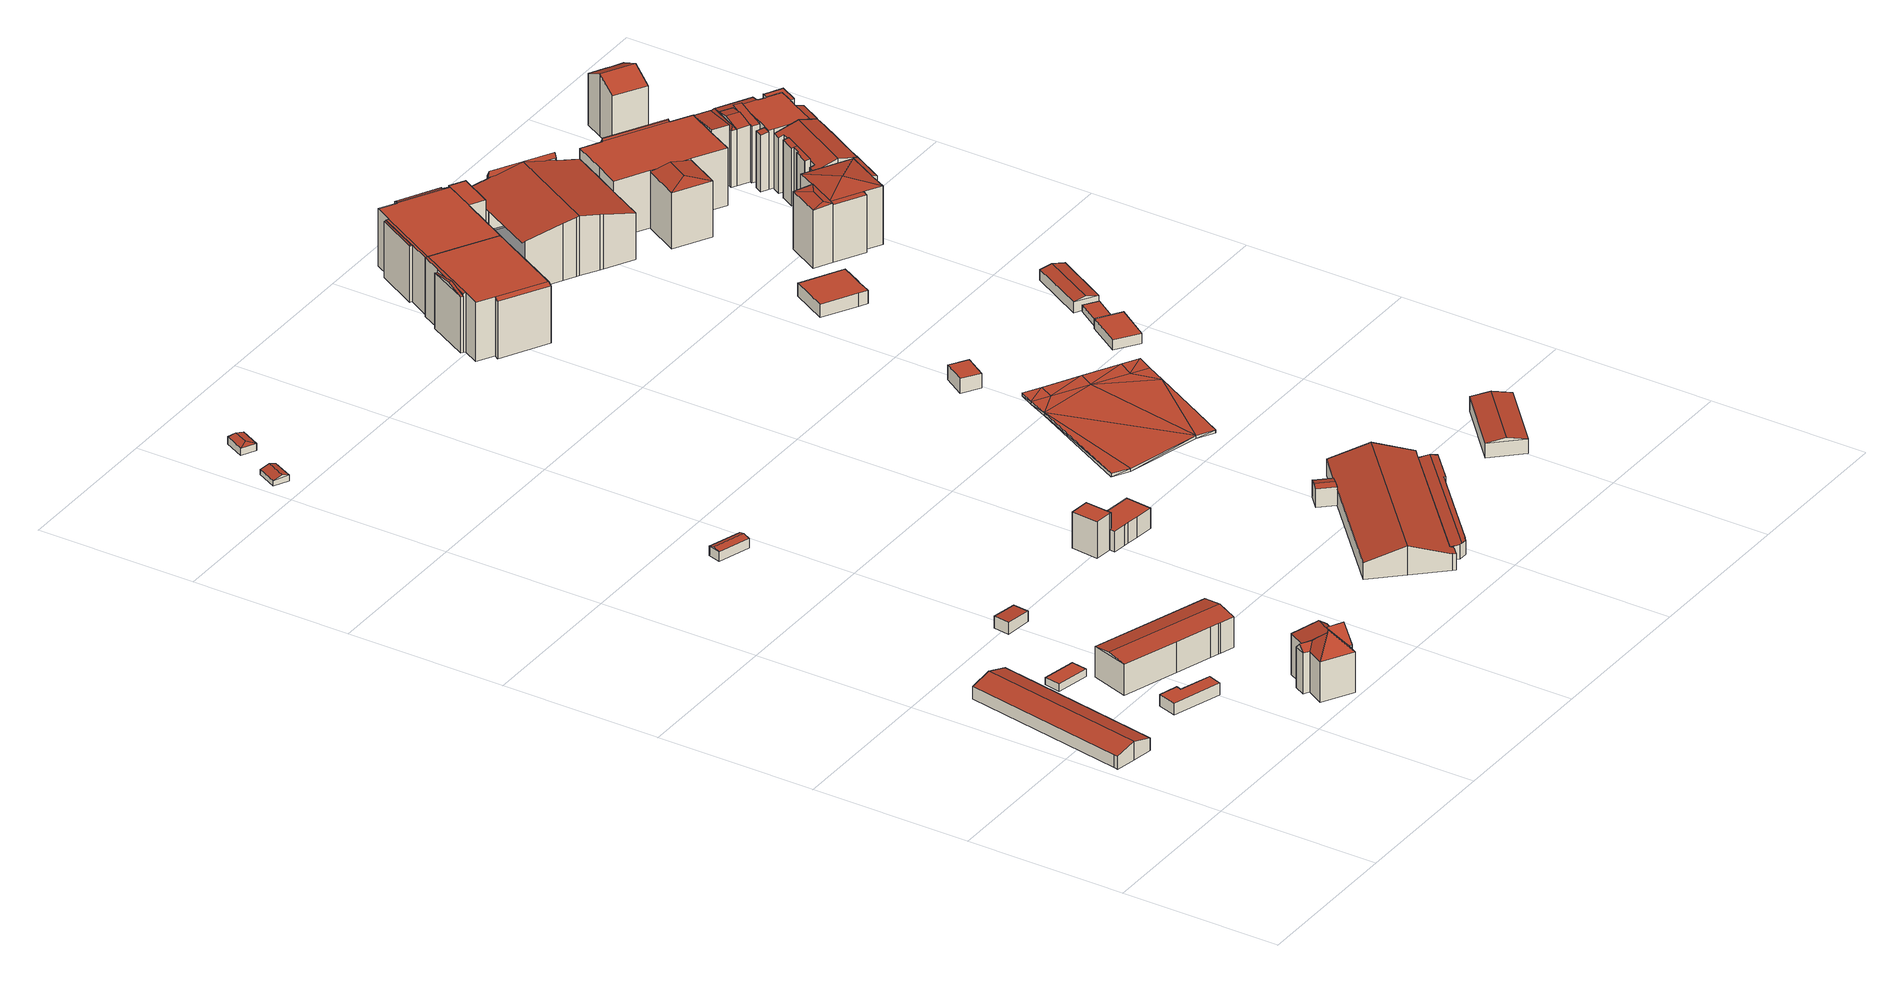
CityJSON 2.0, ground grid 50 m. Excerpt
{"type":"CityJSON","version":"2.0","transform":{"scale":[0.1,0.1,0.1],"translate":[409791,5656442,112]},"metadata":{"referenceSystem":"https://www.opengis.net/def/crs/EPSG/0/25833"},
"CityObjects":{
"building1":{"type":"Building","attributes":{"Dachtyp_tdc":"tdcGableRoof","Gemeindeschluessel":14612000,"Dachneigung":14.81,"QualitaetDacherkennung":94,"Geometrietyp2DReferenz":"3000","measuredHeight":5.85,"function":"31001_2000","roofType":"3100"},"geometry":[{"type":"Solid","lod":"2","boundaries":[[[[0,1,2,3]],[[1,4,5,2]],[[4,6,7,5]],[[6,8,9,7]],[[8,10,11,9]],[[10,12,13,11]],[[12,14,15,13]],[[14,16,17,15]],[[16,18,19,17]],[[18,0,3,19]],[[14,12,10,8,6]],[[6,4,1,0,18,16,14]],[[3,2,5,7,9,11,13,15,17,19]]]],"semantics":{"surfaces":[{"type":"WallSurface"},{"type":"RoofSurface"},{"type":"GroundSurface"}],"values":[[0,0,0,0,0,0,0,0,0,0,1,1,2]]}}]},
"building2":{"type":"Building","attributes":{"Dachtyp_tdc":"tdcPolyFlatRoof","Gemeindeschluessel":14612000,"Dachneigung":0,"QualitaetDacherkennung":82,"Geometrietyp2DReferenz":"3000","measuredHeight":3.85,"function":"31001_2000","roofType":"1000"},"geometry":[{"type":"Solid","lod":"2","boundaries":[[[[20,21,22,23]],[[21,24,25,22]],[[24,26,27,25]],[[26,28,29,27]],[[28,30,31,29]],[[30,20,23,31]],[[30,28,26,24,21,20]],[[23,22,25,27,29,31]]]],"semantics":{"surfaces":[{"type":"WallSurface"},{"type":"RoofSurface"},{"type":"GroundSurface"}],"values":[[0,0,0,0,0,0,1,2]]}}]},
"building3":{"type":"Building","attributes":{"Dachtyp_tdc":"tdcPolyFlatRoof","Gemeindeschluessel":14612000,"Dachneigung":2.99,"QualitaetDacherkennung":74,"Geometrietyp2DReferenz":"3000","measuredHeight":2.45,"function":"31001_2000","roofType":"2100"},"geometry":[{"type":"Solid","lod":"2","boundaries":[[[[32,33,34,35]],[[33,36,37,34]],[[36,38,39,37]],[[38,32,35,39]],[[38,36,33,32]],[[35,34,37,39]]]],"semantics":{"surfaces":[{"type":"WallSurface"},{"type":"RoofSurface"},{"type":"GroundSurface"}],"values":[[0,0,0,0,1,2]]}}]},
"building4":{"type":"Building","attributes":{"Dachtyp_tdc":"tdcGableRoof","Gemeindeschluessel":14612000,"Dachneigung":10.88,"QualitaetDacherkennung":87,"Geometrietyp2DReferenz":"3000","measuredHeight":11.05,"function":"31001_2000","roofType":"3100"},"geometry":[{"type":"Solid","lod":"2","boundaries":[[[[40,41,42,43]],[[41,44,45,42]],[[44,46,47,45]],[[46,48,49,47]],[[48,50,51,49]],[[50,52,53,51]],[[52,54,55,53]],[[54,40,43,55]],[[46,44,41,40,54,56,57,48]],[[50,57,56,52]],[[48,57,50]],[[56,54,52]],[[43,42,45,47,49,51,53,55]]]],"semantics":{"surfaces":[{"type":"WallSurface"},{"type":"RoofSurface"},{"type":"GroundSurface"}],"values":[[0,0,0,0,0,0,0,0,1,1,0,0,2]]}}]},
"building5":{"type":"Building","attributes":{"Dachtyp_tdc":"tdcFreeFormRoof","Gemeindeschluessel":14612000,"Dachneigung":45.93,"QualitaetDacherkennung":44,"Geometrietyp2DReferenz":"3000","measuredHeight":18.77,"function":"31001_9998","roofType":"5000"},"geometry":[{"type":"Solid","lod":"2","boundaries":[[[[58,59,60,61]],[[58,61,62]],[[63,64,59,58,62,65]],[[66,67,63,65,68]],[[66,68,69]],[[67,66,69,70]],[[63,67,70,71]],[[72,73,74,75,76,77,78,79,80,81,82,83]],[[70,69,73,72]],[[69,68,74,73]],[[68,65,75,74]],[[65,62,76,75]],[[62,61,77,76]],[[61,60,78,77]],[[60,84,79,78]],[[84,85,80,79]],[[85,86,81,80]],[[86,87,82,81]],[[87,71,83,82]],[[71,70,72,83]],[[64,63,71,87]],[[88,59,64,87,86]],[[89,88,86,85]],[[89,85,84]],[[59,88,89,84,60]]]],"semantics":{"surfaces":[{"type":"RoofSurface"},{"type":"WallSurface"},{"type":"GroundSurface"}],"values":[[0,0,0,0,1,0,0,2,1,1,1,1,1,1,1,1,1,1,1,1,0,0,0,1,0]]}}]},
"building6":{"type":"Building","attributes":{"Dachtyp_tdc":"tdcPolyFlatRoof","Gemeindeschluessel":14612000,"Dachneigung":3.93,"QualitaetDacherkennung":87,"Geometrietyp2DReferenz":"3000","measuredHeight":3.86,"function":"31001_2000","roofType":"2100"},"geometry":[{"type":"Solid","lod":"2","boundaries":[[[[90,91,92,93]],[[91,94,95,92]],[[94,96,97,95]],[[96,90,93,97]],[[96,94,91,90]],[[93,92,95,97]]]],"semantics":{"surfaces":[{"type":"WallSurface"},{"type":"RoofSurface"},{"type":"GroundSurface"}],"values":[[0,0,0,0,1,2]]}}]},
"building7":{"type":"Building","attributes":{"Dachtyp_tdc":"tdcGableRoof","Gemeindeschluessel":14612000,"Dachneigung":12.66,"QualitaetDacherkennung":79,"Geometrietyp2DReferenz":"3000","measuredHeight":3.6,"function":"31001_2000","roofType":"3100"},"geometry":[{"type":"Solid","lod":"2","boundaries":[[[[98,99,100,101]],[[99,102,103,100]],[[102,104,105,103]],[[104,98,101,105]],[[102,99,106]],[[98,104,107]],[[99,98,107,106]],[[104,102,106,107]],[[101,100,103,105]]]],"semantics":{"surfaces":[{"type":"WallSurface"},{"type":"RoofSurface"},{"type":"GroundSurface"}],"values":[[0,0,0,0,0,0,1,1,2]]}}]},
"building8":{"type":"Building","attributes":{"Dachtyp_tdc":"tdcGableRoof","Gemeindeschluessel":14612000,"Dachneigung":18.77,"QualitaetDacherkennung":65,"Geometrietyp2DReferenz":"3000","measuredHeight":2.63,"function":"31001_9998","roofType":"3100"},"geometry":[{"type":"Solid","lod":"2","boundaries":[[[[108,109,110,111]],[[109,112,113,110]],[[112,114,115,113]],[[114,108,111,115]],[[112,109,116]],[[108,114,117]],[[109,108,117,116]],[[114,112,116,117]],[[111,110,113,115]]]],"semantics":{"surfaces":[{"type":"WallSurface"},{"type":"RoofSurface"},{"type":"GroundSurface"}],"values":[[0,0,0,0,0,0,1,1,2]]}}]},
"building9":{"type":"Building","attributes":{"Dachtyp_tdc":"tdcFreeFormRoof","Gemeindeschluessel":14612000,"Dachneigung":12.81,"QualitaetDacherkennung":69,"Geometrietyp2DReferenz":"3000","measuredHeight":2.87,"function":"31001_9998","roofType":"5000"},"geometry":[{"type":"Solid","lod":"2","boundaries":[[[[118,119,120,121]],[[119,122,123,120]],[[122,124,125,123]],[[124,118,121,125]],[[126,127,124,122]],[[126,122,119]],[[127,126,119,118]],[[127,118,124]],[[121,120,123,125]]]],"semantics":{"surfaces":[{"type":"WallSurface"},{"type":"RoofSurface"},{"type":"GroundSurface"}],"values":[[0,0,0,0,1,1,1,0,2]]}}]},
"building10":{"type":"Building","attributes":{"Dachtyp_tdc":"tdcPolyFlatRoof","Gemeindeschluessel":14612000,"Dachneigung":0,"QualitaetDacherkennung":85,"Geometrietyp2DReferenz":"3000","measuredHeight":11.71,"function":"31001_2000","roofType":"1000"},"geometry":[{"type":"Solid","lod":"2","boundaries":[[[[128,129,130,131]],[[129,132,133,130]],[[132,134,135,133]],[[134,136,137,135]],[[136,138,139,137]],[[138,128,131,139]],[[138,136,134,132,129,128]],[[131,130,133,135,137,139]]]],"semantics":{"surfaces":[{"type":"WallSurface"},{"type":"RoofSurface"},{"type":"GroundSurface"}],"values":[[0,0,0,0,0,0,1,2]]}}]},
"building11":{"type":"Building","attributes":{"Dachtyp_tdc":"tdcPolyFlatRoof","Gemeindeschluessel":14612000,"Dachneigung":0,"QualitaetDacherkennung":84,"Geometrietyp2DReferenz":"3000","measuredHeight":6.59,"function":"31001_2000","roofType":"1000"},"geometry":[{"type":"Solid","lod":"2","boundaries":[[[[140,141,139,142]],[[141,143,137,139]],[[143,144,135,137]],[[144,145,146,135]],[[145,147,148,146]],[[147,149,150,148]],[[149,151,152,150]],[[151,153,154,152]],[[153,140,142,154]],[[153,151,149,147,145,144,143,141,140]],[[142,139,137,135,146,148,150,152,154]]]],"semantics":{"surfaces":[{"type":"WallSurface"},{"type":"RoofSurface"},{"type":"GroundSurface"}],"values":[[0,0,0,0,0,0,0,0,0,1,2]]}}]},
"building12":{"type":"Building","attributes":{"Gemeindeschluessel":14612000,"Geometrietyp2DReferenz":"3000","function":"31001_2000","roofType":"9999"},"children":["building12-1","building12-2"]},
"building12-1":{"type":"BuildingPart","attributes":{"Dachtyp_tdc":"tdcGableRoof","Dachneigung":17.95,"QualitaetDacherkennung":90,"Geometrietyp2DReferenz":"3000","measuredHeight":9.33,"roofType":"3100"},"parents":["building12"],"geometry":[{"type":"MultiSurface","lod":"2","boundaries":[[[155,156,157,158]],[[156,159,160,157]],[[159,161,162,160]],[[161,163,164,162]],[[163,165,166,164]],[[165,167,168,166]],[[167,169,170,168]],[[169,171,172,170]],[[171,173,174,172]],[[173,175,176,174]],[[175,177,178,176]],[[177,179,180,178]],[[179,181,182,180]],[[177,175,173,171,169,167,165,163,161,159]],[[159,156,155,181,179,177]],[[158,157,160,162,164,166,168,170,172,174,176,178,180,182]]],"semantics":{"surfaces":[{"type":"WallSurface"},{"type":"RoofSurface"},{"type":"GroundSurface"}],"values":[0,0,0,0,0,0,0,0,0,0,0,0,0,1,1,2]}}]},
"building12-2":{"type":"BuildingPart","attributes":{"Dachtyp_tdc":"tdcGableRoof","Dachneigung":17.46,"QualitaetDacherkennung":84,"Geometrietyp2DReferenz":"3000","measuredHeight":6.4,"roofType":"3100"},"parents":["building12"],"geometry":[{"type":"MultiSurface","lod":"2","boundaries":[[[183,184,185,182,181]],[[184,186,187,185]],[[186,188,155,158,187]],[[186,184,189]],[[183,188,190]],[[184,183,190,189]],[[188,186,189,190]],[[182,185,187,158]]],"semantics":{"surfaces":[{"type":"WallSurface"},{"type":"RoofSurface"},{"type":"GroundSurface"}],"values":[0,0,0,0,0,1,1,2]}}]},
"building13":{"type":"Building","attributes":{"Dachtyp_tdc":"tdcFreeFormRoof","Gemeindeschluessel":14612000,"Dachneigung":10.71,"QualitaetDacherkennung":19,"Geometrietyp2DReferenz":"3000","measuredHeight":4.76,"function":"31001_2000","roofType":"5000"},"geometry":[{"type":"Solid","lod":"2","boundaries":[[[[191,192,193,194]],[[192,195,196,193]],[[195,197,198,196]],[[197,199,200,198]],[[199,201,202,200]],[[201,203,204,202]],[[203,205,206,204]],[[205,207,208,206]],[[207,209,210,208]],[[209,211,212,210]],[[211,191,194,212]],[[203,213,214,211,209,207,205]],[[192,191,214,213,201,199,197,195]],[[203,201,213]],[[191,211,214]],[[194,193,196,198,200,202,204,206,208,210,212]]]],"semantics":{"surfaces":[{"type":"WallSurface"},{"type":"RoofSurface"},{"type":"GroundSurface"}],"values":[[0,0,0,0,0,0,0,0,0,0,0,1,1,0,0,2]]}}]},
"building14":{"type":"Building","attributes":{"Gemeindeschluessel":14612000,"Geometrietyp2DReferenz":"3000","function":"31001_9998","roofType":"9999"},"children":["building14-1","building14-2","building14-3","building14-4"]},
"building14-1":{"type":"BuildingPart","attributes":{"Dachtyp_tdc":"tdcPolyFlatRoof","Dachneigung":26.86,"QualitaetDacherkennung":36,"Geometrietyp2DReferenz":"3000","measuredHeight":19.08,"roofType":"2100"},"parents":["building14"],"geometry":[{"type":"MultiSurface","lod":"2","boundaries":[[[215,216,217,218,219]],[[220,221,222,223,224]],[[221,215,219,222]],[[221,220,216,215]],[[219,218,223,222]]],"semantics":{"surfaces":[{"type":"WallSurface"},{"type":"RoofSurface"},{"type":"GroundSurface"}],"values":[0,0,0,1,2]}}]},
"building14-2":{"type":"BuildingPart","attributes":{"Dachtyp_tdc":"tdcGableRoof","Dachneigung":10.97,"QualitaetDacherkennung":9,"Geometrietyp2DReferenz":"3000","measuredHeight":19.31,"roofType":"3100"},"parents":["building14"],"geometry":[{"type":"MultiSurface","lod":"2","boundaries":[[[225,226,227,228]],[[226,229,230,227]],[[229,231,232,230]],[[229,226,233]],[[226,225,234,235,233]],[[231,229,233,235,236]],[[228,227,230,232]]],"semantics":{"surfaces":[{"type":"WallSurface"},{"type":"RoofSurface"},{"type":"GroundSurface"}],"values":[0,0,0,0,1,1,2]}}]},
"building14-3":{"type":"BuildingPart","attributes":{"Dachtyp_tdc":"tdcPolyFlatRoof","Dachneigung":8.02,"QualitaetDacherkennung":57,"Geometrietyp2DReferenz":"3000","measuredHeight":18.95,"roofType":"2100"},"parents":["building14"],"geometry":[{"type":"MultiSurface","lod":"2","boundaries":[[[237,238,239,240]],[[241,242,225,228,243]],[[244,237,240,232,231]],[[244,236,234,242,241,238,237]],[[240,239,243,228,232]]],"semantics":{"surfaces":[{"type":"WallSurface"},{"type":"RoofSurface"},{"type":"GroundSurface"}],"values":[0,0,0,1,2]}}]},
"building14-4":{"type":"BuildingPart","attributes":{"Dachtyp_tdc":"tdcPolyFlatRoof","Dachneigung":0,"QualitaetDacherkennung":23,"Geometrietyp2DReferenz":"3000","measuredHeight":19.01,"roofType":"1000"},"parents":["building14"],"geometry":[{"type":"MultiSurface","lod":"2","boundaries":[[[245,246,239,238]],[[245,247,248,246]],[[247,249,250,248]],[[249,251,252,250]],[[251,224,223,252]],[[217,253,254,218]],[[253,241,243,254]],[[253,217,224,251,249,247,245,238,241]],[[243,239,246,248,250,252,223,218,254]]],"semantics":{"surfaces":[{"type":"WallSurface"},{"type":"RoofSurface"},{"type":"GroundSurface"}],"values":[0,0,0,0,0,0,0,1,2]}}]},
"building15":{"type":"Building","attributes":{"Stand_DGM":"2016","Stand_Basis-DLM":"2021","Gemeindeschluessel":"14612000","ObjektHoehe":1,"Stand_Laserscan":"2016","BodenHoehe":112.61,"Stand_3D-Stadtmodell":"2023","Geometrietyp2DReferenz":3000,"AbsoluteHoehe":113.61,"measuredHeight":1,"function":"53001_1800","roofType":"9999"},"geometry":[{"type":"MultiSurface","lod":"2","boundaries":[[[255,256,257]],[[255,257,258]],[[256,259,260]],[[256,260,257]],[[259,261,262]],[[259,262,260]],[[261,263,264]],[[261,264,262]],[[265,256,255]],[[259,256,265]],[[266,267,268]],[[269,270,265]],[[265,270,266]],[[265,266,259]],[[259,266,268]],[[259,268,261]],[[263,261,268]],[[269,271,272]],[[265,255,273]],[[265,273,271]],[[255,258,274]],[[255,274,273]],[[258,257,275]],[[258,275,274]],[[257,260,276]],[[257,276,275]],[[260,262,277]],[[260,277,276]],[[262,264,278]],[[262,278,277]],[[264,263,279]],[[264,279,278]],[[263,268,280]],[[263,280,279]],[[268,267,281]],[[268,281,280]],[[267,266,282]],[[267,282,281]],[[266,270,283]],[[266,283,282]],[[270,269,272]],[[270,272,283]],[[269,265,271]],[[275,284,273]],[[274,275,273]],[[276,285,284]],[[275,276,284]],[[277,286,285]],[[276,277,285]],[[278,279,286]],[[277,278,286]],[[273,284,271]],[[271,284,285]],[[280,281,282]],[[271,283,272]],[[282,283,271]],[[285,282,271]],[[280,282,285]],[[286,280,285]],[[280,286,279]]],"semantics":{"surfaces":[{"type":"RoofSurface"},{"type":"WallSurface"},{"type":"GroundSurface"}],"values":[0,0,0,0,0,0,0,0,0,0,0,0,0,0,0,0,0,1,1,1,1,1,1,1,1,1,1,1,1,1,1,1,1,1,1,1,1,1,1,1,1,1,1,2,2,2,2,2,2,2,2,2,2,2,2,2,2,2,2,2]}}]},
"building16":{"type":"Building","attributes":{"Dachtyp_tdc":"tdcPolyFlatRoof","Gemeindeschluessel":14612000,"Dachneigung":0,"QualitaetDacherkennung":76,"Geometrietyp2DReferenz":"3000","measuredHeight":4.73,"function":"31001_2000","roofType":"1000"},"geometry":[{"type":"Solid","lod":"2","boundaries":[[[[287,288,289,290]],[[288,291,292,289]],[[291,293,294,292]],[[293,287,290,294]],[[293,291,288,287]],[[290,289,292,294]]]],"semantics":{"surfaces":[{"type":"WallSurface"},{"type":"RoofSurface"},{"type":"GroundSurface"}],"values":[[0,0,0,0,1,2]]}}]},
"building17":{"type":"Building","attributes":{"Dachtyp_tdc":"tdcGableRoof","Gemeindeschluessel":14612000,"Dachneigung":10.12,"QualitaetDacherkennung":92,"Geometrietyp2DReferenz":"3000","measuredHeight":5.8,"function":"31001_2000","roofType":"3100"},"geometry":[{"type":"Solid","lod":"2","boundaries":[[[[295,296,297,298]],[[296,299,300,297]],[[299,301,302,300]],[[301,295,298,302]],[[299,296,303]],[[295,301,304]],[[296,295,304,303]],[[301,299,303,304]],[[298,297,300,302]]]],"semantics":{"surfaces":[{"type":"WallSurface"},{"type":"RoofSurface"},{"type":"GroundSurface"}],"values":[[0,0,0,0,0,0,1,1,2]]}}]},
"building18":{"type":"Building","attributes":{"Gemeindeschluessel":14612000,"Geometrietyp2DReferenz":"3000","function":"31001_9998","roofType":"9999"},"children":["building18-1","building18-2","building18-3","building18-4","building18-5","building18-6"]},
"building18-1":{"type":"BuildingPart","attributes":{"Dachtyp_tdc":"tdcPolyFlatRoof","Dachneigung":0,"QualitaetDacherkennung":49,"Geometrietyp2DReferenz":"3000","measuredHeight":18.27,"roofType":"1000"},"parents":["building18"],"geometry":[{"type":"MultiSurface","lod":"2","boundaries":[[[237,305,306,307,308]],[[309,310,311,312,313]],[[314,237,308,315]],[[314,310,309,305,237]],[[308,307,312,311,315]]],"semantics":{"surfaces":[{"type":"WallSurface"},{"type":"RoofSurface"},{"type":"GroundSurface"}],"values":[0,0,0,1,2]}}]},
"building18-2":{"type":"BuildingPart","attributes":{"Dachtyp_tdc":"tdcFreeFormRoof","Dachneigung":51.69,"QualitaetDacherkennung":20,"Geometrietyp2DReferenz":"3000","measuredHeight":18.43,"roofType":"5000"},"parents":["building18"],"geometry":[{"type":"MultiSurface","lod":"2","boundaries":[[[306,316,317,307]],[[316,318,319,317]],[[318,313,312,319]],[[320,313,318]],[[321,320,318,316]],[[321,316,306]],[[320,321,306,313]],[[307,317,319,312]]],"semantics":{"surfaces":[{"type":"WallSurface"},{"type":"RoofSurface"},{"type":"GroundSurface"}],"values":[0,0,0,1,1,1,1,2]}}]},
"building18-3":{"type":"BuildingPart","attributes":{"Dachtyp_tdc":"tdcPolyFlatRoof","Dachneigung":0,"QualitaetDacherkennung":20,"Geometrietyp2DReferenz":"3000","measuredHeight":18.37,"roofType":"1000"},"parents":["building18"],"geometry":[{"type":"MultiSurface","lod":"2","boundaries":[[[322,247,323,324]],[[247,245,325,323]],[[245,326,314,315,325]],[[327,328,329,311,310]],[[328,330,331,332,329]],[[328,327,326,245,247,322,333,330]],[[332,334,324,323,325,315,311,329]]],"semantics":{"surfaces":[{"type":"WallSurface"},{"type":"RoofSurface"},{"type":"GroundSurface"}],"values":[0,0,0,0,0,1,2]}}]},
"building18-4":{"type":"BuildingPart","attributes":{"Dachtyp_tdc":"tdcPolyFlatRoof","Dachneigung":0,"QualitaetDacherkennung":38,"Geometrietyp2DReferenz":"3000","measuredHeight":18.69,"roofType":"1000"},"parents":["building18"],"geometry":[{"type":"MultiSurface","lod":"2","boundaries":[[[335,336,337,338,339]],[[336,340,341,337]],[[340,342,322,324,341]],[[342,340,336,335]],[[338,337,341,324,334]]],"semantics":{"surfaces":[{"type":"WallSurface"},{"type":"RoofSurface"},{"type":"GroundSurface"}],"values":[0,0,0,1,2]}}]},
"building18-5":{"type":"BuildingPart","attributes":{"Dachtyp_tdc":"tdcFreeFormRoof","Dachneigung":14.82,"QualitaetDacherkennung":11,"Geometrietyp2DReferenz":"3000","measuredHeight":18.24,"roofType":"5000"},"parents":["building18"],"geometry":[{"type":"MultiSurface","lod":"2","boundaries":[[[343,344,345,346]],[[344,347,348,345]],[[347,349,350,348]],[[351,349,347]],[[352,351,347,344]],[[352,344,343]],[[351,352,343,349]],[[346,345,348,350]]],"semantics":{"surfaces":[{"type":"WallSurface"},{"type":"RoofSurface"},{"type":"GroundSurface"}],"values":[0,0,0,1,1,1,1,2]}}]},
"building18-6":{"type":"BuildingPart","attributes":{"Dachtyp_tdc":"tdcPolyFlatRoof","Dachneigung":0,"QualitaetDacherkennung":37,"Geometrietyp2DReferenz":"3000","measuredHeight":18.28,"roofType":"1000"},"parents":["building18"],"geometry":[{"type":"MultiSurface","lod":"2","boundaries":[[[331,353,343,346,332]],[[354,339,338,350,349]],[[355,339,354,353,331]],[[332,346,350,338,334]]],"semantics":{"surfaces":[{"type":"WallSurface"},{"type":"RoofSurface"},{"type":"GroundSurface"}],"values":[0,0,1,2]}}]},
"building19":{"type":"Building","attributes":{"Dachtyp_tdc":"tdcPolyFlatRoof","Gemeindeschluessel":14612000,"Dachneigung":0,"QualitaetDacherkennung":84,"Geometrietyp2DReferenz":"3000","measuredHeight":4.21,"function":"31001_9998","roofType":"1000"},"geometry":[{"type":"Solid","lod":"2","boundaries":[[[[356,357,358,359]],[[357,360,361,358]],[[360,362,363,361]],[[362,364,365,363]],[[364,366,367,365]],[[366,368,369,367]],[[368,370,371,369]],[[370,356,359,371]],[[370,368,366,364,362,360,357,356]],[[359,358,361,363,365,367,369,371]]]],"semantics":{"surfaces":[{"type":"WallSurface"},{"type":"RoofSurface"},{"type":"GroundSurface"}],"values":[[0,0,0,0,0,0,0,0,1,2]]}}]},
"building20":{"type":"Building","attributes":{"Gemeindeschluessel":14612000,"Geometrietyp2DReferenz":"3000","function":"31001_9998","roofType":"9999"},"children":["building20-1","building20-2","building20-3"]},
"building20-1":{"type":"BuildingPart","attributes":{"Dachtyp_tdc":"tdcFreeFormRoof","Dachneigung":76.3,"QualitaetDacherkennung":21,"Geometrietyp2DReferenz":"3000","measuredHeight":19.11,"roofType":"5000"},"parents":["building20"],"geometry":[{"type":"MultiSurface","lod":"2","boundaries":[[[372,373,374,375]],[[373,376,377,374]],[[376,378,379,377]],[[378,380,379]],[[381,382,383,384,385]],[[382,386,387,383]],[[386,388,389,387]],[[388,390,391,389]],[[390,372,375,391]],[[386,382,381,392]],[[381,393,394,395,378,396,392]],[[378,376,396]],[[376,373,372,390,388,386,392,396]],[[375,374,377,379,397,384,383,387,389,391]]],"semantics":{"surfaces":[{"type":"WallSurface"},{"type":"RoofSurface"},{"type":"GroundSurface"}],"values":[0,0,0,0,0,0,0,0,0,1,1,1,1,2]}}]},
"building20-2":{"type":"BuildingPart","attributes":{"Dachtyp_tdc":"tdcPolyFlatRoof","Dachneigung":0,"QualitaetDacherkennung":73,"Geometrietyp2DReferenz":"3000","measuredHeight":4.38,"roofType":"1000"},"parents":["building20"],"geometry":[{"type":"MultiSurface","lod":"2","boundaries":[[[398,399,323,400]],[[399,401,324,323]],[[401,402,341,324]],[[401,399,398,403,404,403,402]],[[341,405,406,405,400,323,324]]],"semantics":{"surfaces":[{"type":"WallSurface"},{"type":"RoofSurface"},{"type":"GroundSurface"}],"values":[0,0,0,1,2]}}]},
"building20-3":{"type":"BuildingPart","attributes":{"Dachtyp_tdc":"tdcGableRoof","Dachneigung":10.05,"QualitaetDacherkennung":21,"Geometrietyp2DReferenz":"3000","measuredHeight":19.16,"roofType":"3100"},"parents":["building20"],"geometry":[{"type":"MultiSurface","lod":"2","boundaries":[[[407,404,406]],[[408,409,337,341,402]],[[409,410,383,337]],[[410,385,384,383]],[[380,411,412,379]],[[411,413,414,412]],[[413,415,416,414]],[[415,417,418,416]],[[417,419,420,418]],[[419,421,422,420]],[[421,423,424,422]],[[423,425,426,424]],[[425,427,428,426]],[[427,407,406,428]],[[423,421,419,417,415,413,411,380,395,429]],[[429,393,385,410,409,408,430,407,427,425,423]],[[406,405,341,337,383,384,397,379,412,414,416,418,420,422,424,426,428]]],"semantics":{"surfaces":[{"type":"WallSurface"},{"type":"RoofSurface"},{"type":"GroundSurface"}],"values":[0,0,0,0,0,0,0,0,0,0,0,0,0,0,1,1,2]}}]},
"building21":{"type":"Building","attributes":{"Dachtyp_tdc":"tdcPolyFlatRoof","Gemeindeschluessel":14612000,"Dachneigung":0,"QualitaetDacherkennung":71,"Geometrietyp2DReferenz":"3000","measuredHeight":3.24,"function":"31001_2000","roofType":"1000"},"geometry":[{"type":"Solid","lod":"2","boundaries":[[[[431,432,433,434]],[[432,435,436,433]],[[435,437,438,436]],[[437,431,434,438]],[[437,435,432,431]],[[434,433,436,438]]]],"semantics":{"surfaces":[{"type":"WallSurface"},{"type":"RoofSurface"},{"type":"GroundSurface"}],"values":[[0,0,0,0,1,2]]}}]},
"building22":{"type":"Building","attributes":{"Dachtyp_tdc":"tdcPolyFlatRoof","Gemeindeschluessel":14612000,"Dachneigung":0,"QualitaetDacherkennung":58,"Geometrietyp2DReferenz":"3000","measuredHeight":2.14,"function":"31001_2000","roofType":"1000"},"geometry":[{"type":"Solid","lod":"2","boundaries":[[[[439,440,441,442]],[[440,443,444,441]],[[443,445,446,444]],[[445,439,442,446]],[[445,443,440,439]],[[442,441,444,446]]]],"semantics":{"surfaces":[{"type":"WallSurface"},{"type":"RoofSurface"},{"type":"GroundSurface"}],"values":[[0,0,0,0,1,2]]}}]},
"building23":{"type":"Building","attributes":{"Dachtyp_tdc":"tdcGableRoof","Gemeindeschluessel":14612000,"Dachneigung":13.72,"QualitaetDacherkennung":83,"Geometrietyp2DReferenz":"3000","measuredHeight":4.35,"function":"31001_2000","roofType":"3100"},"geometry":[{"type":"Solid","lod":"2","boundaries":[[[[447,448,449,450]],[[448,451,452,449]],[[451,453,454,452]],[[453,447,450,454]],[[451,448,455]],[[447,453,456]],[[448,447,456,455]],[[453,451,455,456]],[[450,449,452,454]]]],"semantics":{"surfaces":[{"type":"WallSurface"},{"type":"RoofSurface"},{"type":"GroundSurface"}],"values":[[0,0,0,0,0,0,1,1,2]]}}]},
"building24":{"type":"Building","attributes":{"Gemeindeschluessel":14612000,"Geometrietyp2DReferenz":"3000","function":"31001_9998","roofType":"9999"},"children":["building24-1","building24-2","building24-3","building24-4"]},
"building24-1":{"type":"BuildingPart","attributes":{"Dachtyp_tdc":"tdcPolyFlatRoof","Dachneigung":15.44,"QualitaetDacherkennung":37,"Geometrietyp2DReferenz":"3000","measuredHeight":18.81,"roofType":"2100"},"parents":["building24"],"geometry":[{"type":"MultiSurface","lod":"2","boundaries":[[[457,458,459,460,461]],[[462,463,464,465,466]],[[463,457,461,464]],[[463,462,458,457]],[[461,460,465,464]]],"semantics":{"surfaces":[{"type":"WallSurface"},{"type":"RoofSurface"},{"type":"GroundSurface"}],"values":[0,0,0,1,2]}}]},
"building24-2":{"type":"BuildingPart","attributes":{"Dachtyp_tdc":"tdcHipRoof","Dachneigung":10.03,"QualitaetDacherkennung":46,"Geometrietyp2DReferenz":"3000","measuredHeight":19.25,"roofType":"3200"},"parents":["building24"],"geometry":[{"type":"MultiSurface","lod":"2","boundaries":[[[467,468,469,470]],[[468,471,472,473,469]],[[474,467,470,475,476]],[[471,468,477]],[[467,474,478]],[[468,467,478,477]],[[474,471,477,478]],[[470,469,473,479,475]]],"semantics":{"surfaces":[{"type":"WallSurface"},{"type":"RoofSurface"},{"type":"GroundSurface"}],"values":[0,0,0,1,1,1,1,2]}}]},
"building24-3":{"type":"BuildingPart","attributes":{"Dachtyp_tdc":"tdcTentRoof","Dachneigung":10.58,"QualitaetDacherkennung":48,"Geometrietyp2DReferenz":"3000","measuredHeight":20.17,"roofType":"3500"},"parents":["building24"],"geometry":[{"type":"MultiSurface","lod":"2","boundaries":[[[480,466,465,481]],[[459,482,483,460]],[[482,484,485,483]],[[472,486,487,473]],[[486,480,481,487]],[[466,480,486,488]],[[482,459,466,488]],[[489,484,482,488]],[[486,472,489,488]],[[481,465,460,483,485,479,473,487]]],"semantics":{"surfaces":[{"type":"WallSurface"},{"type":"RoofSurface"},{"type":"GroundSurface"}],"values":[0,0,0,0,0,1,1,1,1,2]}}]},
"building24-4":{"type":"BuildingPart","attributes":{"Dachtyp_tdc":"tdcPolyFlatRoof","Dachneigung":10,"QualitaetDacherkennung":39,"Geometrietyp2DReferenz":"3000","measuredHeight":18.8,"roofType":"2100"},"parents":["building24"],"geometry":[{"type":"MultiSurface","lod":"2","boundaries":[[[490,491,485,484]],[[490,476,475,491]],[[490,484,489,476]],[[475,479,485,491]]],"semantics":{"surfaces":[{"type":"WallSurface"},{"type":"RoofSurface"},{"type":"GroundSurface"}],"values":[0,0,1,2]}}]},
"building25":{"type":"Building","attributes":{"Gemeindeschluessel":14612000,"Geometrietyp2DReferenz":"3000","function":"31001_9998","roofType":"9999"},"children":["building25-1","building25-2","building25-3"]},
"building25-1":{"type":"BuildingPart","attributes":{"Dachtyp_tdc":"tdcPolyFlatRoof","Dachneigung":0,"QualitaetDacherkennung":28,"Geometrietyp2DReferenz":"3000","measuredHeight":18.4,"roofType":"1000"},"parents":["building25"],"geometry":[{"type":"MultiSurface","lod":"2","boundaries":[[[492,493,494]],[[492,495,496,493]],[[495,497,498,496]],[[497,499,500,498]],[[499,501,502,500]],[[501,503,504,502]],[[503,505,504]],[[506,507,508]],[[506,509,416,507]],[[509,510,414,416]],[[510,511,412,414]],[[511,512,513,412]],[[512,514,513]],[[511,510,509,506,515,516,503,501,499,497,495,492,512]],[[493,496,498,500,502,504,507,416,414,412,513]]],"semantics":{"surfaces":[{"type":"WallSurface"},{"type":"RoofSurface"},{"type":"GroundSurface"}],"values":[0,0,0,0,0,0,0,0,0,0,0,0,0,1,2]}}]},
"building25-2":{"type":"BuildingPart","attributes":{"Dachtyp_tdc":"tdcFreeFormRoof","Dachneigung":75.48,"QualitaetDacherkennung":19,"Geometrietyp2DReferenz":"3000","measuredHeight":19.15,"roofType":"5000"},"parents":["building25"],"geometry":[{"type":"MultiSurface","lod":"2","boundaries":[[[517,518,519,520]],[[518,521,522,519]],[[521,523,524,522]],[[523,525,526,524]],[[525,527,528,526]],[[527,494,493,528]],[[514,517,520,513]],[[494,527,529]],[[527,525,523,521,518,517,530,529]],[[517,514,530]],[[514,494,529,530]],[[520,519,522,524,526,528,493,513]]],"semantics":{"surfaces":[{"type":"WallSurface"},{"type":"RoofSurface"},{"type":"GroundSurface"}],"values":[0,0,0,0,0,0,0,1,1,1,1,2]}}]},
"building25-3":{"type":"BuildingPart","attributes":{"Dachtyp_tdc":"tdcHipAndGableRoof","Dachneigung":10.34,"QualitaetDacherkennung":65,"Geometrietyp2DReferenz":"3000","measuredHeight":19.13,"roofType":"5000"},"parents":["building25"],"geometry":[{"type":"MultiSurface","lod":"2","boundaries":[[[505,531,532,504]],[[531,533,534,532]],[[533,508,507,534]],[[533,531,535]],[[531,505,516,536,535]],[[508,533,535,536,515]],[[504,532,534,507]]],"semantics":{"surfaces":[{"type":"WallSurface"},{"type":"RoofSurface"},{"type":"GroundSurface"}],"values":[0,0,0,1,1,1,2]}}]},
"building26":{"type":"Building","attributes":{"Gemeindeschluessel":14612000,"Geometrietyp2DReferenz":"3000","function":"31001_9998","roofType":"9999"},"children":["building26-1","building26-2","building26-3"]},
"building26-1":{"type":"BuildingPart","attributes":{"Dachtyp_tdc":"tdcPolyFlatRoof","Dachneigung":8.55,"QualitaetDacherkennung":36,"Geometrietyp2DReferenz":"3000","measuredHeight":18.86,"roofType":"2100"},"parents":["building26"],"geometry":[{"type":"MultiSurface","lod":"2","boundaries":[[[537,538,539,540,541]],[[538,542,543,539]],[[542,544,545,543]],[[544,546,547,545]],[[546,548,549,547]],[[548,546,544,542,538,537,550]],[[551,540,539,543,545,547,549]]],"semantics":{"surfaces":[{"type":"WallSurface"},{"type":"RoofSurface"},{"type":"GroundSurface"}],"values":[0,0,0,0,0,1,2]}}]},
"building26-2":{"type":"BuildingPart","attributes":{"Dachtyp_tdc":"tdcFreeFormRoof","Dachneigung":15.08,"QualitaetDacherkennung":45,"Geometrietyp2DReferenz":"3000","measuredHeight":19.99,"roofType":"5000"},"parents":["building26"],"geometry":[{"type":"MultiSurface","lod":"2","boundaries":[[[552,553,554,555]],[[553,541,540,554]],[[556,557,558,559]],[[557,560,561,558]],[[560,562,563,561]],[[562,564,565,563]],[[564,566,567,565]],[[566,568,569,567]],[[568,570,571,569]],[[570,572,573,571]],[[572,574,575,573]],[[574,576,577,575]],[[576,578,579,577]],[[578,580,581,579]],[[580,582,583,581]],[[582,584,585,583]],[[584,552,555,585]],[[580,578,576,574,572,570,568,566]],[[566,564,562,560,557,556,586,541,553,552,584,582,580]],[[555,554,540,551,559,558,561,563,565,567,569,571,573,575,577,579,581,583,585]]],"semantics":{"surfaces":[{"type":"WallSurface"},{"type":"RoofSurface"},{"type":"GroundSurface"}],"values":[0,0,0,0,0,0,0,0,0,0,0,0,0,0,0,0,0,1,1,2]}}]},
"building26-3":{"type":"BuildingPart","attributes":{"Dachtyp_tdc":"tdcPolyFlatRoof","Dachneigung":8.64,"QualitaetDacherkennung":41,"Geometrietyp2DReferenz":"3000","measuredHeight":18.86,"roofType":"2100"},"parents":["building26"],"geometry":[{"type":"MultiSurface","lod":"2","boundaries":[[[548,587,588,549]],[[587,589,590,588]],[[589,591,592,590]],[[591,593,556,559,592]],[[591,589,587,548,550,593]],[[559,551,549,588,590,592]]],"semantics":{"surfaces":[{"type":"WallSurface"},{"type":"RoofSurface"},{"type":"GroundSurface"}],"values":[0,0,0,0,1,2]}}]},
"building27":{"type":"Building","attributes":{"Gemeindeschluessel":14612000,"Geometrietyp2DReferenz":"3000","function":"31001_9998","roofType":"9999"},"children":["building27-1","building27-2","building27-3","building27-4","building27-5","building27-6","building27-7","building27-8","building27-9"]},
"building27-1":{"type":"BuildingPart","attributes":{"Dachtyp_tdc":"tdcPolyFlatRoof","Dachneigung":5.82,"QualitaetDacherkennung":53,"Geometrietyp2DReferenz":"3000","measuredHeight":19.48,"roofType":"2100"},"parents":["building27"],"geometry":[{"type":"MultiSurface","lod":"2","boundaries":[[[594,595,596,597]],[[595,598,599,600,596]],[[601,594,597,602,603]],[[601,598,595,594]],[[597,596,600,602]]],"semantics":{"surfaces":[{"type":"WallSurface"},{"type":"RoofSurface"},{"type":"GroundSurface"}],"values":[0,0,0,1,2]}}]},
"building27-2":{"type":"BuildingPart","attributes":{"Dachtyp_tdc":"tdcPolyFlatRoof","Dachneigung":15.5,"QualitaetDacherkennung":52,"Geometrietyp2DReferenz":"3000","measuredHeight":18.79,"roofType":"2100"},"parents":["building27"],"geometry":[{"type":"MultiSurface","lod":"2","boundaries":[[[604,605,606,607]],[[605,608,609,606]],[[610,604,607,611]],[[610,608,605,604]],[[607,606,609,611]]],"semantics":{"surfaces":[{"type":"WallSurface"},{"type":"RoofSurface"},{"type":"GroundSurface"}],"values":[0,0,0,1,2]}}]},
"building27-3":{"type":"BuildingPart","attributes":{"Dachtyp_tdc":"tdcPolyFlatRoof","Dachneigung":0,"QualitaetDacherkennung":38,"Geometrietyp2DReferenz":"3000","measuredHeight":19.14,"roofType":"1000"},"parents":["building27"],"geometry":[{"type":"MultiSurface","lod":"2","boundaries":[[[612,613,614,615,616]],[[613,617,618,614]],[[617,619,620,618]],[[619,621,622,620]],[[621,623,624,622]],[[623,625,626,627,624]],[[623,621,619,617,613,612,628,625]],[[627,629,615,614,618,620,622,624]]],"semantics":{"surfaces":[{"type":"WallSurface"},{"type":"RoofSurface"},{"type":"GroundSurface"}],"values":[0,0,0,0,0,0,1,2]}}]},
"building27-4":{"type":"BuildingPart","attributes":{"Dachtyp_tdc":"tdcPolyFlatRoof","Dachneigung":7.28,"QualitaetDacherkennung":35,"Geometrietyp2DReferenz":"3000","measuredHeight":18.52,"roofType":"2100"},"parents":["building27"],"geometry":[{"type":"MultiSurface","lod":"2","boundaries":[[[630,631,632,633]],[[634,635,636,637]],[[635,630,633,636]],[[635,634,631,630]],[[633,632,637,636]]],"semantics":{"surfaces":[{"type":"WallSurface"},{"type":"RoofSurface"},{"type":"GroundSurface"}],"values":[0,0,0,1,2]}}]},
"building27-5":{"type":"BuildingPart","attributes":{"Dachtyp_tdc":"tdcFreeFormRoof","Dachneigung":54.72,"QualitaetDacherkennung":37,"Geometrietyp2DReferenz":"3000","measuredHeight":19.2,"roofType":"5000"},"parents":["building27"],"geometry":[{"type":"MultiSurface","lod":"2","boundaries":[[[638,603,602,639]],[[599,640,641,600]],[[642,638,639,643]],[[644,640,599]],[[645,644,599,603,638]],[[645,638,642]],[[644,645,642,646,640]],[[639,602,600,641,647,643]]],"semantics":{"surfaces":[{"type":"WallSurface"},{"type":"RoofSurface"},{"type":"GroundSurface"}],"values":[0,0,0,1,1,1,1,2]}}]},
"building27-6":{"type":"BuildingPart","attributes":{"Dachtyp_tdc":"tdcGableRoof","Dachneigung":10,"QualitaetDacherkennung":77,"Geometrietyp2DReferenz":"3000","measuredHeight":19.22,"roofType":"3100"},"parents":["building27"],"geometry":[{"type":"MultiSurface","lod":"2","boundaries":[[[648,649,642,643,650]],[[651,649,652]],[[649,648,653,654,652]],[[655,651,652,654,656]],[[650,643,647,657]]],"semantics":{"surfaces":[{"type":"WallSurface"},{"type":"RoofSurface"},{"type":"GroundSurface"}],"values":[0,0,1,1,2]}}]},
"building27-7":{"type":"BuildingPart","attributes":{"Dachtyp_tdc":"tdcPolyFlatRoof","Dachneigung":6.31,"QualitaetDacherkennung":60,"Geometrietyp2DReferenz":"3000","measuredHeight":19.45,"roofType":"2100"},"parents":["building27"],"geometry":[{"type":"MultiSurface","lod":"2","boundaries":[[[658,659,648,650,660]],[[661,658,660,662]],[[661,663,664,665,656,653,659,658]],[[660,650,657,666,662]]],"semantics":{"surfaces":[{"type":"WallSurface"},{"type":"RoofSurface"},{"type":"GroundSurface"}],"values":[0,0,1,2]}}]},
"building27-8":{"type":"BuildingPart","attributes":{"Dachtyp_tdc":"tdcPolyFlatRoof","Dachneigung":0,"QualitaetDacherkennung":52,"Geometrietyp2DReferenz":"3000","measuredHeight":18.99,"roofType":"1000"},"parents":["building27"],"geometry":[{"type":"MultiSurface","lod":"2","boundaries":[[[626,667,610,611,627]],[[668,669,670,609,608]],[[669,671,634,637,670]],[[672,673,661,662,632,631]],[[674,616,615,675,676]],[[677,616,674,678,663,673,672,671,669,668,667,626]],[[627,611,609,670,637,632,662,666,675,615,629]]],"semantics":{"surfaces":[{"type":"WallSurface"},{"type":"RoofSurface"},{"type":"GroundSurface"}],"values":[0,0,0,0,0,1,2]}}]},
"building27-9":{"type":"BuildingPart","attributes":{"Dachtyp_tdc":"tdcPolyFlatRoof","Dachneigung":8.83,"QualitaetDacherkennung":52,"Geometrietyp2DReferenz":"3000","measuredHeight":18.67,"roofType":"2100"},"parents":["building27"],"geometry":[{"type":"MultiSurface","lod":"2","boundaries":[[[679,676,675,680]],[[681,682,683,641,640]],[[682,679,680,683]],[[682,681,684,685,686,676,679]],[[680,675,666,657,647,641,683]]],"semantics":{"surfaces":[{"type":"WallSurface"},{"type":"RoofSurface"},{"type":"GroundSurface"}],"values":[0,0,0,1,2]}}]},
"building28":{"type":"Building","attributes":{"Dachtyp_tdc":"tdcGableRoof","Gemeindeschluessel":14612000,"Dachneigung":27.26,"QualitaetDacherkennung":71,"Geometrietyp2DReferenz":"3000","measuredHeight":20.04,"function":"31001_9998","roofType":"3100"},"geometry":[{"type":"Solid","lod":"2","boundaries":[[[[687,688,689,690]],[[688,691,692,689]],[[691,693,694,692]],[[693,695,696,694]],[[695,697,698,696]],[[697,699,700,698]],[[699,701,702,700]],[[701,703,704,702]],[[703,705,706,704]],[[705,687,690,706]],[[701,699,697,695,693,691,688,687]],[[687,705,703,701]],[[690,689,692,694,696,698,700,702,704,706]]]],"semantics":{"surfaces":[{"type":"WallSurface"},{"type":"RoofSurface"},{"type":"GroundSurface"}],"values":[[0,0,0,0,0,0,0,0,0,0,1,1,2]]}}]}
},
"vertices":[
[230,816,60],[224,784,60],[224,784,19],[230,816,19],[140,317,60],[140,317,19],[76,328,78],[76,328,19],[11,340,60],[11,340,19],[14,353,60],[14,353,19],[106,868,60],[106,868,19],[171,857,78],[171,857,19],[235,845,60],[235,845,19],[234,838,60],[234,838,19],
[322,354,63],[340,412,63],[340,412,25],[322,354,25],[398,394,63],[398,394,25],[393,378,63],[393,378,25],[491,347,63],[491,347,25],[477,305,63],[477,305,25],
[255,682,51],[265,734,49],[265,734,27],[255,682,27],[370,713,49],[370,713,27],[359,661,51],[359,661,27],
[655,417,125],[651,419,125],[651,419,26],[655,417,26],[624,428,125],[624,428,26],[509,465,125],[509,465,26],[333,523,125],[333,523,26],[372,641,124],[372,641,26],[740,520,124],[740,520,26],[701,402,125],[701,402,26],[721,460,136],[352,582,136],
[695,124,209],[677,92,209],[751,113,153],[769,145,153],[674,199,153],[661,74,205],[667,75,209],[642,141,153],[615,134,173],[649,116,173],[624,151,153],[606,118,153],[623,108,153],[593,54,153],[623,108,22],[606,118,22],[624,151,22],[642,141,22],[674,199,22],[769,145,22],[751,113,22],[758,109,22],[712,27,22],[705,31,22],[688,1,22],[593,54,22],[758,109,153],[712,27,153],[705,31,153],[688,1,153],[687,95,201],[735,68,202],
[444,1012,59],[528,1002,54],[528,1002,21],[444,1012,21],[522,952,54],[522,952,21],[438,961,59],[438,961,21],
[346,1869,51],[449,1836,51],[449,1836,20],[346,1869,20],[437,1798,51],[437,1798,20],[334,1830,51],[334,1830,20],[444,1820,56],[341,1852,56],
[1,3058,45],[32,3120,45],[32,3120,29],[1,3058,29],[77,3098,48],[77,3098,29],[46,3035,48],[46,3035,29],[58,3107,55],[27,3045,55],
[163,3256,51],[131,3194,51],[131,3194,28],[163,3256,28],[87,3217,51],[87,3217,28],[119,3279,51],[119,3279,28],[118,3223,56],[141,3267,56],
[891,963,142],[900,1048,142],[900,1048,25],[891,963,25],[961,1042,142],[961,1042,25],[959,1022,142],[959,1022,25],[953,957,142],[953,957,25],[947,958,142],[947,958,25],
[945,940,91],[947,958,91],[945,940,25],[953,957,91],[959,1022,91],[1108,1004,91],[1108,1004,25],[1099,922,91],[1099,922,25],[1041,929,91],[1041,929,25],[1004,934,91],[1004,934,25],[989,935,91],[989,935,25],
[1540,611,58],[1614,680,58],[1614,680,5],[1540,611,5],[1698,589,98],[1698,589,5],[1781,498,58],[1781,498,5],[1756,475,58],[1756,475,5],[1413,156,58],[1413,156,5],[1421,147,54],[1421,147,5],[1420,146,54],[1420,146,5],[1393,121,55],[1393,121,5],[1385,130,58],[1385,130,5],[1383,128,58],[1383,128,5],[1299,218,98],[1299,218,5],[1214,309,58],[1214,309,5],[1499,573,58],[1499,573,5],
[1499,573,65],[1459,616,65],[1459,616,5],[1500,654,59],[1500,654,5],[1540,611,59],[1475,632,69],[1515,589,69],
[1795,435,58],[1709,355,58],[1709,355,14],[1795,435,14],[1705,359,59],[1705,359,14],[1471,142,59],[1471,142,14],[1470,143,59],[1470,143,14],[1460,133,59],[1460,133,14],[1433,134,61],[1433,134,14],[1420,146,58],[1420,146,14],[1421,147,58],[1421,147,14],[1413,156,56],[1413,156,14],[1756,475,56],[1756,475,14],[1438,133,62],[1779,451,62],
[916,2913,187],[924,2926,194],[924,2926,193],[924,2926,3],[916,2913,3],[1069,2845,194],[1062,2833,187],[1062,2833,3],[1069,2845,3],[1069,2845,193],
[893,3010,184],[887,3013,184],[887,3013,3],[893,3010,3],[957,3142,181],[957,3142,3],[964,3138,181],[964,3138,3],[919,3072,196],[914,3047,192],[926,3068,196],[937,3090,192],
[996,3197,192],[1003,3193,193],[1003,3193,3],[996,3197,3],[900,3006,193],[893,3010,192],[900,3006,3],[964,3138,192],
[1096,3142,193],[1096,3142,3],[1200,3084,193],[1200,3084,3],[1186,3059,193],[1186,3059,3],[1124,2946,193],[1124,2946,3],[872,2955,193],[872,2955,3],
[1491,1555,16],[1543,1525,16],[1567,1569,16],[1515,1599,16],[1652,1464,16],[1677,1510,16],[1758,1404,16],[1785,1451,16],[1810,1374,16],[1837,1422,16],[1462,1495,16],[1584,1082,16],[1636,1052,16],[1778,1313,16],[1293,1172,16],[1345,1142,16],[1462,1495,6],[1293,1172,6],[1491,1555,6],[1515,1599,6],[1567,1569,6],[1677,1510,6],[1785,1451,6],[1837,1422,6],[1810,1374,6],[1778,1313,6],[1636,1052,6],[1584,1082,6],[1345,1142,6],[1543,1525,6],[1652,1464,6],[1758,1404,6],
[1420,1739,65],[1462,1806,65],[1462,1806,18],[1420,1739,18],[1517,1771,65],[1517,1771,18],[1474,1704,65],[1474,1704,18],
[2180,437,55],[1999,272,55],[1999,272,8],[2180,437,8],[1918,360,55],[1918,360,8],[2099,525,55],[2099,525,8],[1959,316,66],[2139,481,66],
[1032,3262,192],[1032,3262,189],[1032,3262,9],[996,3197,9],[1103,3391,192],[1109,3387,192],[1109,3387,9],[1103,3391,9],[1103,3391,189],[1002,3193,192],[1002,3193,9],
[1026,3266,189],[1026,3266,9],[1097,3394,189],[1097,3394,9],[1098,3389,193],[1031,3267,194],
[1284,3237,193],[1200,3084,9],[1284,3237,9],[1096,3142,9],[1002,3193,193],[1109,3387,193],[1138,3439,193],[1138,3439,9],[1190,3410,193],[1190,3410,192],[1190,3410,9],[1335,3331,193],[1335,3331,9],
[1338,3337,196],[1384,3312,196],[1384,3312,9],[1338,3337,9],[1338,3337,192],[1329,3212,196],[1329,3212,9],[1284,3237,196],
[1193,3416,191],[1197,3423,191],[1197,3423,9],[1193,3416,9],[1325,3353,191],[1325,3353,9],[1321,3347,191],[1321,3347,9],[1320,3352,192],[1199,3418,192],
[1193,3416,192],[1321,3347,192],[1335,3331,192],
[1554,2275,54],[1614,2386,54],[1614,2386,12],[1554,2275,12],[1745,2316,54],[1745,2316,12],[1712,2255,54],[1712,2255,12],[1704,2241,54],[1704,2241,12],[1698,2228,54],[1698,2228,12],[1685,2204,54],[1685,2204,12],[1659,2218,54],[1659,2218,12],
[1569,3228,153],[1565,3222,184],[1565,3222,9],[1569,3228,9],[1636,3183,184],[1636,3183,9],[1632,3176,184],[1632,3176,9],[1632,3176,176],[1447,3277,184],[1447,3278,184],[1447,3278,9],[1447,3277,9],[1447,3277,182],[1451,3285,184],[1451,3285,9],[1518,3247,184],[1518,3247,9],[1522,3254,153],[1522,3254,9],[1453,3279,200],[1457,3272,184],[1542,3225,184],[1605,3191,184],[1630,3181,200],[1542,3225,9],
[1186,3059,53],[1200,3084,53],[1186,3059,9],[1284,3237,53],[1329,3212,53],[1232,3034,53],[1240,3029,53],[1232,3034,9],[1240,3029,9],
[1240,3029,171],[1329,3212,169],[1384,3312,169],[1447,3278,182],[1695,3141,159],[1695,3141,9],[1641,3042,159],[1641,3042,9],[1601,2971,159],[1601,2971,9],[1542,2863,159],[1542,2863,9],[1455,2911,183],[1455,2911,9],[1445,2917,186],[1445,2917,9],[1390,2947,201],[1390,2947,9],[1381,2952,199],[1381,2952,9],[1345,2972,192],[1345,2972,9],[1542,3225,201],[1232,3034,169],
[1848,1518,37],[1915,1619,37],[1915,1619,5],[1848,1518,5],[1988,1571,37],[1988,1571,5],[1920,1469,37],[1920,1469,5],
[1921,1621,27],[1971,1694,27],[1971,1694,6],[1921,1621,6],[2013,1665,27],[2013,1665,6],[1964,1592,27],[1964,1592,6],
[1955,1711,38],[2048,1879,38],[2048,1879,4],[1955,1711,4],[2116,1841,37],[2116,1841,4],[2023,1673,37],[2023,1673,4],[2080,1861,47],[1987,1693,47],
[2014,2382,189],[2001,2390,193],[2001,2390,192],[2001,2390,5],[2014,2382,5],[2054,2485,193],[2067,2478,189],[2067,2478,5],[2054,2485,5],[2054,2485,190],
[1768,2433,190],[1823,2533,190],[1823,2533,5],[1768,2433,5],[1877,2504,194],[1877,2504,191],[1877,2504,5],[1822,2404,194],[1822,2404,5],[1822,2404,190],[1841,2480,197],[1813,2430,197],[1829,2418,5],
[1947,2543,190],[1947,2543,5],[1973,2338,193],[1973,2338,5],[1921,2367,193],[1921,2367,5],[1910,2564,190],[1910,2564,5],[1939,2446,207],[1829,2418,193],
[1914,2353,190],[1914,2353,5],
[1943,3006,193],[1943,3006,9],[1943,3006,185],[2005,2971,193],[2005,2971,9],[1954,2878,193],[1954,2878,9],[1950,2871,193],[1950,2871,9],[1912,2800,193],[1912,2800,9],[1812,2855,193],[1812,2855,9],[1812,2855,189],[1700,2917,193],[1700,2917,9],[1700,2917,189],[1601,2971,193],[1641,3042,193],[1695,3141,193],[1757,3107,193],[1757,3107,9],[1757,3107,185],[1721,2905,193],[1791,2867,193],
[1761,3114,185],[1830,3076,185],[1830,3076,9],[1761,3114,9],[1834,3083,155],[1834,3083,9],[1881,3057,155],[1881,3057,9],[1877,3050,185],[1877,3050,9],[1946,3012,185],[1946,3012,9],[1941,3011,200],[1763,3109,201],
[1753,2748,189],[1753,2748,9],[1641,2809,189],[1641,2809,9],[1719,2818,201],[1756,2886,201],
[1985,2581,193],[1972,2588,190],[1972,2588,4],[1985,2581,4],[1985,2581,188],[1973,2590,190],[1973,2590,4],[1996,2631,190],[1996,2631,4],[2000,2629,191],[2000,2629,4],[2013,2651,191],[2013,2651,4],[2022,2646,193],[2022,2646,4],
[1959,2565,184],[1972,2558,188],[1972,2558,4],[1959,2565,4],[2046,2689,188],[2058,2712,188],[2058,2712,4],[2046,2689,4],[2044,2720,183],[2044,2720,4],[2046,2722,183],[2046,2722,4],[2056,2742,183],[2056,2742,4],[2124,2706,204],[2124,2706,4],[2176,2678,188],[2176,2678,4],[2157,2641,187],[2157,2641,4],[2128,2589,188],[2128,2589,4],[2114,2564,188],[2114,2564,4],[2086,2513,188],[2086,2513,4],[2067,2478,188],[2067,2478,4],[2013,2507,204],[2013,2507,4],[1947,2543,184],[1947,2543,4],[1958,2563,184],[1958,2563,4],[2022,2646,188],
[2008,2654,190],[2008,2654,4],[2031,2695,190],[2031,2695,4],[2032,2697,190],[2032,2697,4],[2046,2689,193],
[1954,2878,203],[2005,2971,192],[2005,2971,8],[1954,2878,8],[2052,2945,192],[2052,2945,189],[2052,2945,8],[2001,2852,203],[2001,2852,8],[2001,2852,189],
[2215,2747,188],[2176,2678,189],[2176,2678,8],[2215,2747,8],[2153,2690,196],[2153,2690,8],[2191,2761,196],[2191,2761,8],
[2181,2847,200],[2189,2861,200],[2189,2861,8],[2181,2847,8],[2181,2847,198],[2192,2859,200],[2192,2859,8],[2244,2831,200],[2244,2831,8],[2215,2778,200],[2215,2778,8],[2213,2776,200],[2213,2776,8],[2203,2781,200],[2203,2781,198],[2203,2781,8],[2225,2822,200],[2225,2822,8],
[2032,2785,190],[2054,2773,193],[2054,2773,8],[2032,2785,8],[2041,2750,193],[2019,2762,190],[2019,2762,8],[2041,2750,8],
[1996,2842,189],[1996,2842,8],[2066,2938,189],[2066,2938,8],[2010,2834,189],[2010,2834,8],[2055,2935,200],[2007,2845,200],[2055,2918,189],[2055,2918,8],
[2048,2814,190],[2010,2834,190],[2048,2814,8],[2055,2918,194],[2038,2887,200],[2064,2844,196],[2076,2866,200],[2093,2897,194],[2079,2871,199],[2093,2897,8],
[2044,2807,191],[2048,2814,192],[2044,2807,8],[2066,2795,191],[2066,2795,8],[2095,2848,198],[2115,2884,203],[2093,2897,203],[2115,2884,8],
[2191,2761,198],[2153,2690,198],[2056,2742,198],[2056,2742,8],[2041,2750,198],[2054,2773,198],[2066,2795,198],[2160,2859,198],[2160,2859,8],[2160,2859,195],[2225,2822,198],[2115,2884,198],
[2174,2885,190],[2174,2885,8],[2066,2938,191],[2069,2943,190],[2069,2943,8],[2055,2918,195],[2093,2897,195],[2115,2884,195],
[2025,3285,210],[2056,3342,176],[2056,3342,10],[2025,3285,10],[2059,3341,176],[2059,3341,10],[2069,3335,176],[2069,3335,10],[2105,3316,176],[2105,3316,10],[2120,3307,176],[2120,3307,10],[2155,3289,176],[2155,3289,10],[2123,3231,210],[2123,3231,10],[2091,3170,174],[2091,3170,10],[1993,3225,175],[1993,3225,10]
]}
